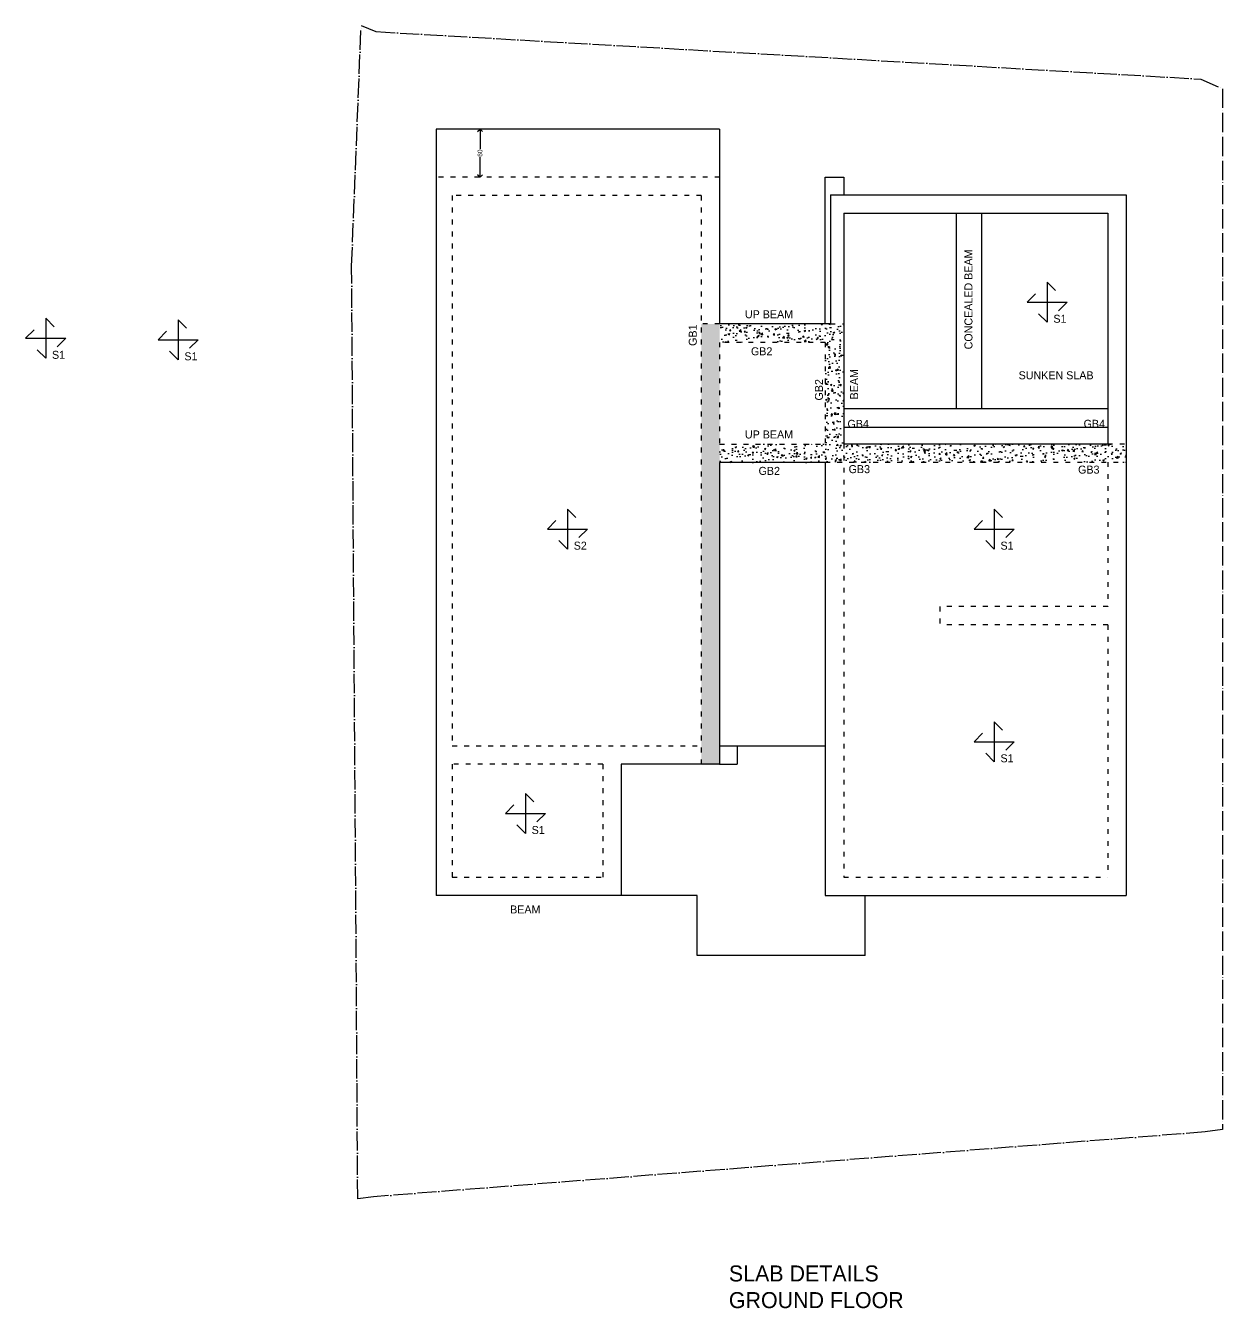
# Model space of a CAD drawing. Header units: metres. Extents: x -16 to 65907, y -5261 to 15511.
# Drawn here: x 19069 to 20564, y -730 to 873 of the extents above; entities that cross this region are included whole.
import ezdxf

# ---------------------------------------------------------------- set-up
doc = ezdxf.new("R2010")
doc.units = ezdxf.units.M
doc.header["$PDMODE"] = 67
doc.header["$PDSIZE"] = -5
doc.linetypes.add('ACAD_ISO03W100', pattern=[30, 12, -18])
doc.linetypes.add('ACAD_ISO04W100', pattern=[30, 24, -3, 0, -3])
doc.layers.get('0').update_dxf_attribs({"color": 6})
for name, color, linetype in [('BC-BOUNDARY', 3, 'ACAD_ISO04W100'), ('BC-DIMENSION', 8, 'Continuous'), ('BC-SUNSHADE', 64, 'Continuous'), ('BC-TEXT', 7, 'Continuous'), ('BC-WALLS', 1, 'Continuous'), ('BC-WHITECOLOR', 7, 'Continuous')]:
    doc.layers.add(name, color=color, linetype=linetype)
doc.styles.add('BC-1IN10-3', font='FreeSans.ttf', dxfattribs={"height": 6})
doc.styles.add('BC-1IN50-1', font='FreeSans.ttf', dxfattribs={"height": 10})
doc.styles.get("Standard").update_dxf_attribs({"font": 'FreeSans.ttf'})
doc.dimstyles.new('BC-1IN10-3', dxfattribs={"dimtxt": 6, "dimasz": 6, "dimexe": 0.18, "dimexo": 0.0625, "dimgap": 1, "dimtad": 0, "dimtoh": 1, "dimzin": 12, "dimdsep": 46, "dimtxsty": 'BC-1IN10-3', "dimblk": 'OPEN90', "dimcen": 0.09, "dimse1": 1, "dimse2": 1, "dimclrd": 256, "dimclre": 256, "dimclrt": 7, "dimadec": 0, "dimazin": 0, "dimtfac": 1, "dimtdec": 1, "dimtofl": 0, "dimtmove": 1, "dimatfit": 3, "dimldrblk": 'OPEN90', "dimfxl": 1, "dimtolj": 1, "dimtzin": 0, "dimlwd": -3, "dimarcsym": 0})
pattern_1 = [(50, (0, 0), (18.218467, -1.593909), [1.905, -20.955]), (355, (0, 0), (-3.524283, 19.105664), [1.524, -16.764]), (100.451, (1.518, -0.133), (14.69425, 17.511669), [1.619, -17.809]), (46.1842, (0, 5.08), (27.107904, -4.204233), [2.8575, -31.4325]), (96.6356, (2.26, 4.73), (23.740423, 24.742556), [2.4285, -26.7135]), (351.184, (0, 5.08), (23.74046, 24.74251), [2.286, -25.146]), (21, (2.54, 3.81), (15.161488, -10.226552), [1.905, -20.955]), (326, (2.54, 3.81), (6.180203, 18.418797), [1.524, -16.764]), (71.4514, (3.803, 2.958), (21.341649, 8.192286), [1.619, -17.809]), (37.5, (0, 0), (0.3088603, 8.4555039), [0, -16.5608, 0, -17.018, 0, -16.8275]), (7.5, (0, 0), (6.6819663, 10.0180575), [0, -9.7028, 0, -16.1798, 0, -6.4135]), (-32.5, (-5.664, 0), (13.5590595, -0.5728744), [0, -6.35, 0, -19.812, 0, -26.289]), (-42.5, (-8.204, 0), (14.812918, 2.542649), [0, -8.255, 0, -13.1572, 0, -18.669])]

# ---------------------------------------------------------------- blocks, each defined once
blk = doc.blocks.new('_OPEN90')
at = {"color": 0, "linetype": 'ByBlock'}
for p, q in [((0, 0), (-1, 0)), ((-0.5, 0.5), (0, 0)), ((0, 0), (-0.5, -0.5))]:
    blk.add_line(p, q, dxfattribs=at)
blk = doc.blocks.new('*D1644')
at = {"layer": 'BC-DIMENSION', "linetype": 'Continuous', "lineweight": -3}
for p, q in [((19637.1, 737.4), (19637.1, 718.6)), ((19637.1, 689.4), (19637.1, 708.2))]:
    blk.add_line(p, q, dxfattribs=at)
at = {"layer": 'Defpoints', "color": 0}
for p in [(19582.4, 743.4), (19637.1, 743.4), (19582.4, 683.4)]:
    blk.add_point(p, dxfattribs=at)
at = {"layer": 'BC-DIMENSION', "lineweight": -3, "xscale": 6, "yscale": 6, "zscale": 6}
for p, rotation in [((19637.1, 743.4), 90), ((19637.1, 683.4), 270)]:
    blk.add_blockref('_OPEN90', p, dxfattribs=dict(at, rotation=rotation))
at = {"layer": 'BC-DIMENSION', "color": 7, "insert": (19637.1, 713.4), "char_height": 6, "attachment_point": 5, "rotation": 90, "style": 'BC-1IN10-3'}
blk.add_mtext('\\A1;60', dxfattribs=at)

msp = doc.modelspace()

# ---------------------------------------------------------------- hatches: boundary and pattern name
at = {"layer": 'BC-WHITECOLOR', "linetype": 'Continuous'}
h = msp.add_hatch(dxfattribs=at)
h.set_pattern_fill('AR-CONC', color=256, scale=0.1, style=0)
h.set_pattern_definition(pattern_1)
h.paths.add_polyline_path([(19936.377, 499.854), (19936.377, -51.527), (19913.377, -51.527), (19913.377, 499.854)])
h = msp.add_hatch(dxfattribs=at)
h.set_pattern_fill('AR-CONC', color=256, scale=0.1, style=0)
h.set_pattern_definition(pattern_1)
h.paths.add_polyline_path([(20068.377, 488.354), (20068.377, 499.854), (19936.377, 499.854), (19936.377, 488.354)])
h = msp.add_hatch(dxfattribs=at)
h.set_pattern_fill('AR-CONC', color=256, scale=0.1, style=0)
h.set_pattern_definition(pattern_1)
h.paths.add_polyline_path([(20068.377, 326.654), (20068.377, 499.854), (20091.377, 499.854), (20091.377, 326.654)])
h = msp.add_hatch(dxfattribs=at)
h.set_pattern_fill('AR-CONC', color=256, scale=0.1, style=0)
h.set_pattern_definition(pattern_1)
h.paths.add_polyline_path([(20068.377, 476.854), (20068.377, 488.354), (19936.377, 488.354), (19936.377, 476.854)])
h = msp.add_hatch(dxfattribs=at)
h.set_pattern_fill('AR-CONC', color=256, scale=0.1, style=0)
h.set_pattern_definition(pattern_1)
h.paths.add_polyline_path([(20068.377, 338.154), (20068.377, 349.654), (19936.377, 349.654), (19936.377, 338.154)])
h = msp.add_hatch(dxfattribs=at)
h.set_pattern_fill('AR-CONC', color=256, scale=0.1, style=0)
h.set_pattern_definition(pattern_1)
h.paths.add_polyline_path([(20068.377, 326.654), (20068.377, 338.154), (19936.377, 338.154), (19936.377, 326.654)])
h = msp.add_hatch(dxfattribs=at)
h.set_pattern_fill('AR-CONC', color=256, scale=0.1, style=0)
h.set_pattern_definition(pattern_1)
h.paths.add_polyline_path([(20444.377, 327.154), (20444.377, 350.154), (20421.377, 350.154), (20091.377, 350.154), (20091.377, 327.154)])

# ---------------------------------------------------------------- linework, layer by layer
at = {"layer": 'BC-BOUNDARY'}
for p, q in [((19476.626, 571.985), (19488.525, 872.74)), ((19488.525, 872.74), (19507.064, 865.238)), ((19507.064, 865.238), (20537.435, 805.961)), ((20537.435, 805.961), (20564.419, 793.89)), ((20564.419, 793.89), (20564.419, -506.962)), ((19484.353, -593.505), (19476.626, 571.985)), ((20543.018, -510.002), (19504.188, -590.941)), ((20564.419, -506.962), (20543.018, -510.002)), ((19504.188, -590.941), (19484.353, -593.505))]:
    msp.add_line(p, q, dxfattribs=at)
at = {"layer": 'BC-TEXT'}
for p, q in [((20345.498, 552.119), (20345.498, 502.119)), ((20345.498, 552.119), (20356.105, 541.512)), ((20320.498, 527.119), (20331.105, 537.725)), ((20320.498, 527.119), (20370.498, 527.119)), ((20370.498, 527.119), (20359.892, 516.512)), ((19094.463, 507.044), (19094.463, 457.044)), ((19094.463, 507.044), (19105.07, 496.438)), ((19259.886, 505.196), (19259.886, 455.196)), ((19259.886, 505.196), (19270.493, 494.59)), ((20334.892, 512.725), (20345.498, 502.119)), ((19069.463, 482.044), (19080.07, 492.651)), ((19069.463, 482.044), (19119.463, 482.044)), ((19119.463, 482.044), (19108.857, 471.438)), ((19234.886, 480.196), (19245.493, 490.803)), ((19083.857, 467.651), (19094.463, 457.044)), ((19234.886, 480.196), (19284.886, 480.196)), ((19249.279, 465.803), (19259.886, 455.196)), ((19284.886, 480.196), (19274.279, 469.59)), ((19746.256, 268.55), (19746.256, 218.55)), ((19746.256, 268.55), (19756.862, 257.943)), ((20279.385, 268.55), (20279.385, 218.55)), ((20279.385, 268.55), (20289.992, 257.943)), ((19721.256, 243.55), (19731.862, 254.156)), ((19721.256, 243.55), (19771.256, 243.55)), ((19771.256, 243.55), (19760.649, 232.943)), ((20254.385, 243.55), (20264.992, 254.156)), ((20254.385, 243.55), (20304.385, 243.55)), ((20304.385, 243.55), (20293.779, 232.943)), ((19735.649, 229.156), (19746.256, 218.55)), ((20268.779, 229.156), (20279.385, 218.55)), ((20279.385, 2.758), (20279.385, -47.242)), ((20279.385, 2.758), (20289.992, -7.849)), ((20254.385, -22.242), (20264.992, -11.636)), ((20254.385, -22.242), (20304.385, -22.242)), ((20304.385, -22.242), (20293.779, -32.849)), ((20268.779, -36.636), (20279.385, -47.242)), ((19693.715, -86.87), (19693.715, -136.87)), ((19693.715, -86.87), (19704.322, -97.477)), ((19668.715, -111.87), (19679.322, -101.263)), ((19668.715, -111.87), (19718.715, -111.87)), ((19718.715, -111.87), (19708.109, -122.477)), ((19683.109, -126.263), (19693.715, -136.87))]:
    msp.add_line(p, q, dxfattribs=at)
at = {"layer": 'BC-WALLS'}
for p, q in [((19582.377, 743.381), (19582.377, -214.646)), ((19936.377, 743.381), (19582.377, 743.381)), ((19936.377, 743.381), (19936.377, 499.854)), ((20074.877, 661.366), (20444.377, 661.366)), ((20074.877, 661.366), (20074.877, 499.854)), ((20444.377, 661.366), (20444.377, -214.646)), ((20091.377, 638.366), (20421.377, 638.366)), ((20091.377, 638.366), (20091.377, 350.154)), ((20231.877, 638.366), (20231.877, 393.654)), ((20263.377, 638.366), (20263.377, 393.654)), ((20421.377, 638.366), (20421.377, 350.154)), ((20074.877, 499.854), (19936.377, 499.854)), ((20421.377, 393.654), (20091.377, 393.654)), ((20421.377, 370.654), (20091.377, 370.654)), ((20091.377, 350.154), (20421.377, 350.154)), ((20068.377, 326.654), (19936.377, 326.654)), ((19936.377, 326.654), (19936.377, -50.346)), ((20068.377, 327.154), (20068.377, -214.646)), ((19936.377, -50.346), (19813.377, -50.346)), ((19813.377, -50.346), (19813.377, -214.646)), ((19813.377, -214.646), (19582.377, -214.646)), ((20068.377, -214.646), (20444.377, -214.646))]:
    msp.add_line(p, q, dxfattribs=at)
at = {"layer": 'BC-WHITECOLOR', "linetype": 'ACAD_ISO03W100', "ltscale": 0.5}
for p, q in [((19936.377, 683.381), (19582.377, 683.381)), ((19602.377, 660.381), (19602.377, -27.346)), ((19913.377, 660.381), (19602.377, 660.381)), ((19913.377, 660.381), (19913.377, -50.346)), ((19936.377, 499.854), (19913.377, 499.854)), ((20074.877, 499.854), (20091.377, 499.854)), ((20068.377, 476.854), (19936.377, 476.854)), ((19936.377, 476.854), (19936.377, 349.654)), ((20068.377, 476.854), (20068.377, 349.654)), ((19936.377, 349.654), (20068.377, 349.654)), ((20091.377, 350.154), (20091.377, -191.646)), ((20421.377, 350.154), (20444.377, 350.154)), ((20068.377, 327.154), (20444.377, 327.154)), ((20421.377, 327.154), (20421.377, 146.654)), ((20421.377, 146.654), (20211.377, 146.654)), ((20211.377, 146.654), (20211.377, 123.654)), ((20421.377, 123.654), (20211.377, 123.654)), ((20421.377, 123.654), (20421.377, -191.646)), ((19602.377, -27.346), (19913.377, -27.346)), ((19790.377, -50.346), (19602.377, -50.346)), ((19602.377, -50.346), (19602.377, -191.646)), ((19790.377, -50.346), (19790.377, -191.646)), ((19602.377, -191.646), (19790.377, -191.646)), ((20091.377, -191.646), (20421.377, -191.646))]:
    msp.add_line(p, q, dxfattribs=at)
at = {"layer": 'BC-WHITECOLOR', "linetype": 'Continuous'}
for p, q in [((20068.377, 683.381), (20091.377, 683.381)), ((20068.377, 499.854), (20068.377, 683.381)), ((20091.377, 683.381), (20091.377, 661.366)), ((19936.377, -27.346), (20068.377, -27.346)), ((19958.377, -27.346), (19958.377, -50.346)), ((19936.377, -50.346), (19958.377, -50.346)), ((19908.377, -214.646), (19813.377, -214.646)), ((19908.377, -289.646), (19908.377, -214.646)), ((20118.377, -289.646), (20118.377, -214.646)), ((20118.377, -289.646), (19908.377, -289.646))]:
    msp.add_line(p, q, dxfattribs=at)

# ---------------------------------------------------------------- texts
at = {"layer": 'BC-SUNSHADE', "color": 7, "linetype": 'Continuous', "char_height": 10, "width": 172.6572, "attachment_point": 5, "rotation": 90, "style": 'BC-1IN50-1'}
for s, insert in [('\\pxqc;GB1', (19902.902, 485.832)), ('\\pxqc;GB2', (20060.551, 417.594))]:
    msp.add_mtext(s, dxfattribs=dict(at, insert=insert))
at = {"layer": 'BC-SUNSHADE', "color": 7, "linetype": 'Continuous', "char_height": 10, "width": 172.6572, "attachment_point": 5, "style": 'BC-1IN50-1'}
for s, insert in [('\\pxqc;GB2', (19988.918, 465.665)), ('\\pxqc;GB4', (20109.506, 374.942)), ('\\pxqc;GB4', (20404.479, 375.011)), ('\\pxqc;GB2', (19998.441, 316.192)), ('\\pxqc;GB3', (20110.921, 318.369)), ('\\pxqc;GB3', (20397.602, 317.773))]:
    msp.add_mtext(s, dxfattribs=dict(at, insert=insert))
at = {"layer": 'BC-TEXT', "char_height": 10, "width": 156.4473, "attachment_point": 5, "rotation": 90, "style": 'BC-1IN50-1'}
for s, insert in [('{\\fUbuntu|b0|i0|c0|p34;\\C7;CONCEALED BEAM}', (20247.322, 530.534)), ('{\\fUbuntu|b0|i0|c0|p34;{\\C7;BEAM}}', (20104.445, 424.577))]:
    msp.add_mtext(s, dxfattribs=dict(at, insert=insert))
at = {"layer": 'BC-TEXT', "char_height": 10, "width": 156.4473, "attachment_point": 5, "style": 'BC-1IN50-1'}
for s, insert in [('{\\fUbuntu|b0|i0|c0|p34;{\\C7;UP BEAM}}', (19998.109, 511.925)), ('{\\fUbuntu|b0|i0|c0|p34;{\\C7;S1}}', (20361.532, 506.321)), ('{\\fUbuntu|b0|i0|c0|p34;{\\C7;S1}}', (19110.497, 461.247)), ('{\\fUbuntu|b0|i0|c0|p34;{\\C7;S1}}', (19275.919, 459.399)), ('{\\fUbuntu|b0|i0|c0|p34;{\\C7;SUNKEN SLAB}}', (20356.745, 435.678)), ('{\\fUbuntu|b0|i0|c0|p34;{\\C7;UP BEAM}}', (19998.109, 361.725)), ('{\\fUbuntu|b0|i0|c0|p34;{\\C7;S2}}', (19762.289, 222.752)), ('{\\fUbuntu|b0|i0|c0|p34;{\\C7;S1}}', (20295.419, 222.752)), ('{\\fUbuntu|b0|i0|c0|p34;{\\C7;S1}}', (20295.419, -43.04)), ('{\\fUbuntu|b0|i0|c0|p34;{\\C7;S1}}', (19709.749, -132.667)), ('{\\fUbuntu|b0|i0|c0|p34;{\\C7;BEAM}}', (19693.626, -231.927))]:
    msp.add_mtext(s, dxfattribs=dict(at, insert=insert))
at = {"layer": 'BC-TEXT', "insert": (19947.956, -676.83), "char_height": 20, "width": 260.91664, "attachment_point": 1}
msp.add_mtext('{\\FARSimp.shx|c0;{\\C7;SLAB DETAILS\\PGROUND FLOOR}}', dxfattribs=at)

# ---------------------------------------------------------------- dimensions: what is measured, and where the dimension line sits
at = {"layer": 'BC-DIMENSION', "linetype": 'Continuous'}
dim = msp.add_linear_dim(base=(19637.106, 743.381), p1=(19582.377, 683.381), p2=(19582.377, 743.381), angle=90, dimstyle='BC-1IN10-3', override={"dimlfac": 1}, dxfattribs=at)
dim.commit()
dim.dimension.update_dxf_attribs({"geometry": '*D1644', "text_midpoint": (19637.106, 713.381)})

doc.saveas('drawing.dxf')
